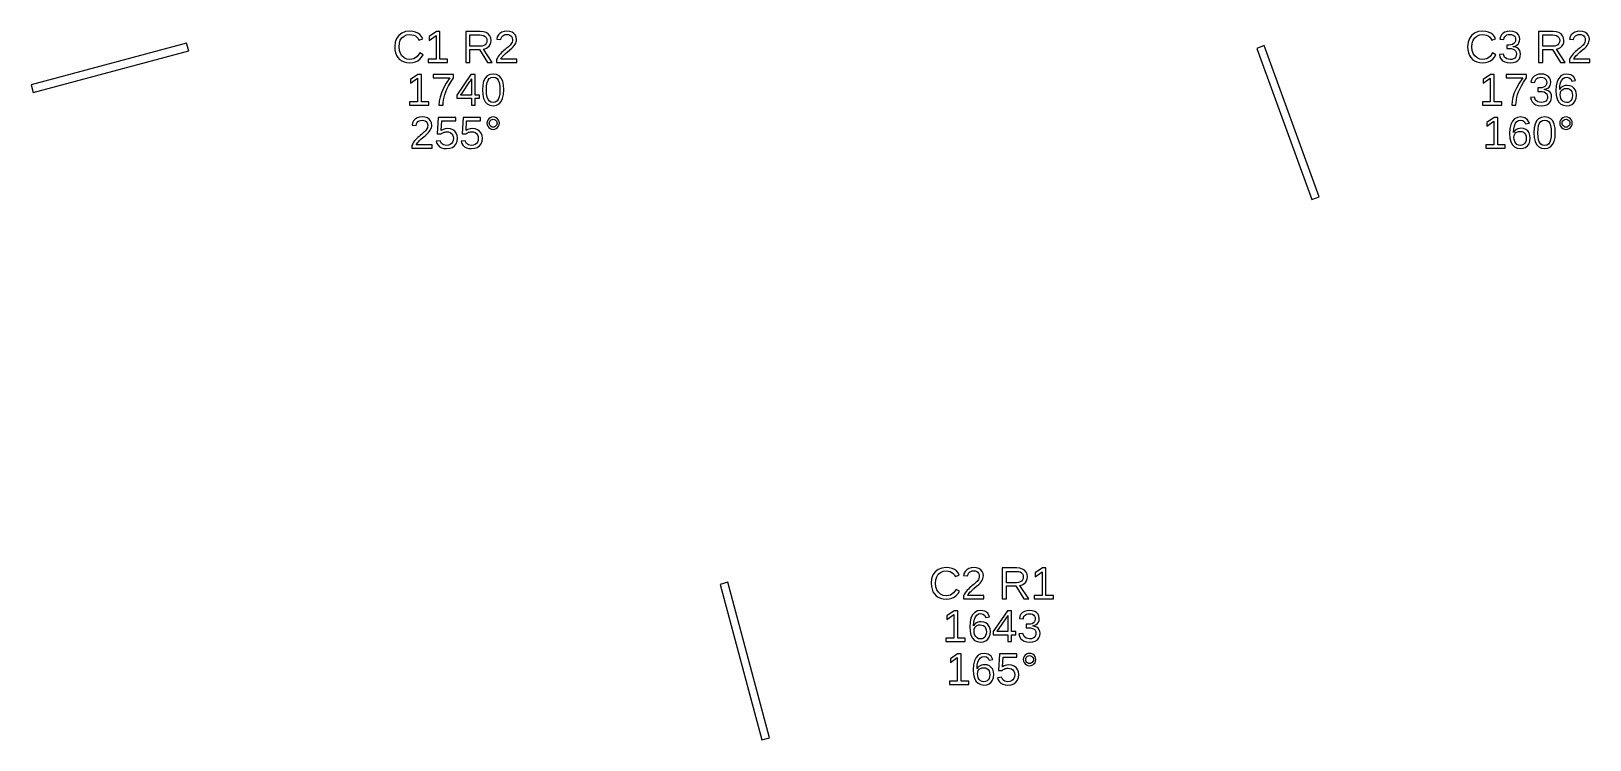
# Model space of a CAD drawing. Extents: x 195 to 2890, y 70 to 1529.
# Drawn here: x 194.8 to 485.4, y 70.8 to 202.9 of the extents above; entities that cross this region are included whole.
import ezdxf

# ---------------------------------------------------------------- set-up
doc = ezdxf.new("R2010")
doc.units = 0
doc.layers.get('0').update_dxf_attribs({"linetype": 'CONTINUOUS'})

msp = doc.modelspace()

# ---------------------------------------------------------------- linework, layer by layer
for points in [[(224.194, 199.276), (223.806, 200.724), (194.828, 192.96), (195.216, 191.511)], [(265.949, 197.093), (266.445, 197.222), (266.895, 197.437), (267.291, 197.734), (267.622, 198.109), (267.89, 198.564), (267.255, 198.881), (266.785, 198.219), (266.181, 197.821), (265.445, 197.689), (264.861, 197.76), (264.364, 197.974), (263.953, 198.33), (263.647, 198.803), (263.463, 199.368), (263.402, 200.024), (263.461, 200.685), (263.637, 201.244), (263.931, 201.703), (264.331, 202.043), (264.824, 202.247), (265.412, 202.315), (265.798, 202.286), (266.147, 202.198), (266.46, 202.051), (266.727, 201.848), (266.941, 201.593), (267.101, 201.286), (267.837, 201.53), (267.608, 201.961), (267.307, 202.315), (266.934, 202.592), (266.491, 202.791), (265.981, 202.91), (265.404, 202.95), (264.594, 202.863), (263.91, 202.604), (263.353, 202.173), (262.942, 201.589), (262.695, 200.873), (262.613, 200.024), (262.65, 199.441), (262.76, 198.913), (262.944, 198.44), (263.199, 198.028), (263.52, 197.685), (263.909, 197.41), (264.357, 197.21), (264.856, 197.09), (265.408, 197.05)], [(272.435, 197.754), (271.04, 197.754), (271.04, 202.864), (270.364, 202.864), (269.009, 201.933), (269.009, 201.241), (270.303, 202.165), (270.303, 197.754), (268.843, 197.754), (268.843, 197.132), (272.435, 197.132)], [(276.618, 199.512), (278.404, 199.512), (279.894, 197.132), (280.789, 197.132), (279.161, 199.601), (279.567, 199.713), (279.909, 199.896), (280.189, 200.151), (280.395, 200.463), (280.52, 200.821), (280.561, 201.225), (280.502, 201.702), (280.327, 202.104), (280.034, 202.431), (279.634, 202.672), (279.135, 202.816), (278.539, 202.864), (275.841, 202.864), (275.841, 197.132), (276.618, 197.132)], [(276.618, 200.126), (276.618, 202.242), (278.461, 202.242), (278.854, 202.213), (279.18, 202.125), (279.44, 201.979), (279.629, 201.778), (279.742, 201.524), (279.78, 201.217), (279.742, 200.898), (279.631, 200.63), (279.444, 200.413), (279.189, 200.254), (278.873, 200.158), (278.494, 200.126)], [(285.391, 197.754), (282.4, 197.754), (282.499, 197.946), (282.632, 198.144), (282.799, 198.346), (283.005, 198.559), (283.253, 198.789), (283.544, 199.036), (284.05, 199.457), (284.433, 199.797), (284.695, 200.057), (284.879, 200.277), (285.031, 200.496), (285.149, 200.716), (285.234, 200.936), (285.284, 201.157), (285.301, 201.379), (285.25, 201.843), (285.094, 202.23), (284.836, 202.541), (284.48, 202.768), (284.036, 202.904), (283.503, 202.95), (283.009, 202.905), (282.578, 202.769), (282.211, 202.543), (281.923, 202.24), (281.728, 201.876), (281.627, 201.448), (282.376, 201.379), (282.439, 201.663), (282.558, 201.901), (282.732, 202.093), (282.952, 202.235), (283.209, 202.319), (283.503, 202.348), (283.807, 202.319), (284.064, 202.232), (284.272, 202.087), (284.426, 201.89), (284.518, 201.646), (284.549, 201.355), (284.531, 201.13), (284.477, 200.921), (284.388, 200.728), (284.27, 200.547), (284.129, 200.37), (283.967, 200.199), (283.786, 200.031), (283.592, 199.863), (283.383, 199.695), (283.167, 199.522), (282.949, 199.34), (282.73, 199.148), (282.514, 198.943), (282.304, 198.724), (282.101, 198.488), (281.912, 198.233), (281.743, 197.953), (281.595, 197.648), (281.595, 197.132), (285.391, 197.132)], [(465.949, 197.093), (466.445, 197.222), (466.895, 197.437), (467.291, 197.734), (467.622, 198.109), (467.89, 198.564), (467.255, 198.881), (466.785, 198.219), (466.181, 197.821), (465.445, 197.689), (464.861, 197.76), (464.364, 197.974), (463.953, 198.33), (463.647, 198.803), (463.463, 199.368), (463.402, 200.024), (463.461, 200.685), (463.637, 201.244), (463.931, 201.703), (464.331, 202.043), (464.824, 202.247), (465.412, 202.315), (465.798, 202.286), (466.147, 202.198), (466.46, 202.051), (466.727, 201.848), (466.941, 201.593), (467.101, 201.286), (467.837, 201.53), (467.608, 201.961), (467.307, 202.315), (466.934, 202.592), (466.491, 202.791), (465.981, 202.91), (465.404, 202.95), (464.594, 202.863), (463.91, 202.604), (463.353, 202.173), (462.942, 201.589), (462.695, 200.873), (462.613, 200.024), (462.65, 199.441), (462.76, 198.913), (462.944, 198.44), (463.199, 198.028), (463.52, 197.685), (463.909, 197.41), (464.357, 197.21), (464.856, 197.09), (465.408, 197.05)], [(471.107, 197.099), (471.587, 197.244), (471.971, 197.486), (472.252, 197.816), (472.42, 198.225), (472.476, 198.714), (472.436, 199.06), (472.317, 199.363), (472.118, 199.626), (471.847, 199.835), (471.514, 199.978), (471.117, 200.057), (471.117, 200.073), (471.477, 200.179), (471.774, 200.335), (472.01, 200.539), (472.181, 200.791), (472.283, 201.089), (472.317, 201.432), (472.264, 201.875), (472.105, 202.247), (471.839, 202.549), (471.478, 202.772), (471.031, 202.905), (470.498, 202.95), (470.004, 202.906), (469.574, 202.774), (469.207, 202.555), (468.918, 202.258), (468.724, 201.892), (468.623, 201.457), (469.359, 201.4), (469.42, 201.678), (469.536, 201.911), (469.707, 202.099), (469.927, 202.237), (470.188, 202.32), (470.49, 202.348), (470.817, 202.318), (471.084, 202.229), (471.294, 202.081), (471.444, 201.882), (471.534, 201.64), (471.564, 201.355), (471.528, 201.068), (471.417, 200.826), (471.233, 200.629), (470.982, 200.483), (470.671, 200.395), (470.299, 200.366), (469.9, 200.366), (469.9, 199.731), (470.315, 199.731), (470.733, 199.702), (471.079, 199.615), (471.355, 199.469), (471.555, 199.271), (471.675, 199.028), (471.715, 198.739), (471.68, 198.41), (471.575, 198.14), (471.4, 197.929), (471.163, 197.778), (470.873, 197.687), (470.531, 197.656), (469.902, 197.769), (469.486, 198.108), (469.282, 198.674), (468.525, 198.604), (468.637, 198.134), (468.843, 197.746), (469.142, 197.443), (469.527, 197.225), (469.99, 197.094), (470.531, 197.05)], [(476.618, 199.512), (478.404, 199.512), (479.894, 197.132), (480.789, 197.132), (479.161, 199.601), (479.567, 199.713), (479.909, 199.896), (480.189, 200.151), (480.395, 200.463), (480.52, 200.821), (480.561, 201.225), (480.502, 201.702), (480.327, 202.104), (480.034, 202.431), (479.634, 202.672), (479.135, 202.816), (478.539, 202.864), (475.841, 202.864), (475.841, 197.132), (476.618, 197.132)], [(476.618, 200.126), (476.618, 202.242), (478.461, 202.242), (478.854, 202.213), (479.18, 202.125), (479.44, 201.979), (479.629, 201.778), (479.742, 201.524), (479.78, 201.217), (479.742, 200.898), (479.631, 200.63), (479.444, 200.413), (479.189, 200.254), (478.873, 200.158), (478.494, 200.126)], [(485.391, 197.754), (482.4, 197.754), (482.499, 197.946), (482.632, 198.144), (482.799, 198.346), (483.005, 198.559), (483.253, 198.789), (483.544, 199.036), (484.05, 199.457), (484.433, 199.797), (484.695, 200.057), (484.879, 200.277), (485.031, 200.496), (485.149, 200.716), (485.234, 200.936), (485.284, 201.157), (485.301, 201.379), (485.25, 201.843), (485.094, 202.23), (484.836, 202.541), (484.48, 202.768), (484.036, 202.904), (483.503, 202.95), (483.009, 202.905), (482.578, 202.769), (482.211, 202.543), (481.923, 202.24), (481.728, 201.876), (481.627, 201.448), (482.376, 201.379), (482.439, 201.663), (482.558, 201.901), (482.732, 202.093), (482.952, 202.235), (483.209, 202.319), (483.503, 202.348), (483.807, 202.319), (484.064, 202.232), (484.272, 202.087), (484.426, 201.89), (484.518, 201.646), (484.549, 201.355), (484.531, 201.13), (484.477, 200.921), (484.388, 200.728), (484.27, 200.547), (484.129, 200.37), (483.967, 200.199), (483.786, 200.031), (483.592, 199.863), (483.383, 199.695), (483.167, 199.522), (482.949, 199.34), (482.73, 199.148), (482.514, 198.943), (482.304, 198.724), (482.101, 198.488), (481.912, 198.233), (481.743, 197.953), (481.595, 197.648), (481.595, 197.132), (485.391, 197.132)], [(434.965, 172.066), (424.705, 200.257), (423.295, 199.743), (433.556, 171.553)], [(268.958, 189.754), (267.563, 189.754), (267.563, 194.864), (266.887, 194.864), (265.532, 193.933), (265.532, 193.241), (266.826, 194.165), (266.826, 189.754), (265.366, 189.754), (265.366, 189.132), (268.958, 189.132)], [(271.636, 189.655), (271.696, 190.166), (271.796, 190.665), (271.937, 191.161), (272.118, 191.662), (272.34, 192.167), (272.639, 192.739), (273.052, 193.44), (273.581, 194.27), (273.581, 194.864), (269.793, 194.864), (269.793, 194.242), (272.873, 194.242), (272.215, 193.228), (271.696, 192.295), (271.316, 191.445), (271.058, 190.648), (270.902, 189.877), (270.851, 189.132), (271.615, 189.132)], [(277.585, 190.429), (278.39, 190.429), (278.39, 191.007), (277.585, 191.007), (277.585, 194.864), (276.816, 194.864), (274.191, 190.999), (274.191, 190.429), (276.893, 190.429), (276.893, 189.132), (277.585, 189.132)], [(281.547, 189.134), (282.046, 189.387), (282.437, 189.807), (282.718, 190.387), (282.887, 191.118), (282.943, 192), (282.89, 192.894), (282.729, 193.629), (282.461, 194.205), (282.081, 194.619), (281.582, 194.867), (280.966, 194.95), (280.334, 194.868), (279.826, 194.623), (279.442, 194.213), (279.174, 193.64), (279.014, 192.902), (278.96, 192), (279.015, 191.114), (279.181, 190.382), (279.456, 189.803), (279.842, 189.385), (280.337, 189.134), (280.942, 189.05)], [(468.958, 189.754), (467.563, 189.754), (467.563, 194.864), (466.887, 194.864), (465.532, 193.933), (465.532, 193.241), (466.826, 194.165), (466.826, 189.754), (465.366, 189.754), (465.366, 189.132), (468.958, 189.132)], [(471.636, 189.655), (471.696, 190.166), (471.796, 190.665), (471.937, 191.161), (472.118, 191.662), (472.34, 192.167), (472.639, 192.739), (473.052, 193.44), (473.581, 194.27), (473.581, 194.864), (469.793, 194.864), (469.793, 194.242), (472.873, 194.242), (472.215, 193.228), (471.696, 192.295), (471.316, 191.445), (471.058, 190.648), (470.902, 189.877), (470.851, 189.132), (471.615, 189.132)], [(476.899, 189.099), (477.379, 189.244), (477.764, 189.486), (478.044, 189.816), (478.212, 190.225), (478.268, 190.714), (478.228, 191.06), (478.109, 191.363), (477.91, 191.626), (477.64, 191.835), (477.306, 191.978), (476.909, 192.057), (476.909, 192.073), (477.269, 192.179), (477.566, 192.335), (477.802, 192.539), (477.973, 192.791), (478.075, 193.089), (478.109, 193.432), (478.056, 193.875), (477.897, 194.247), (477.631, 194.549), (477.27, 194.772), (476.823, 194.905), (476.291, 194.95), (475.796, 194.906), (475.366, 194.774), (474.999, 194.555), (474.711, 194.258), (474.516, 193.892), (474.415, 193.457), (475.151, 193.4), (475.212, 193.678), (475.328, 193.911), (475.499, 194.099), (475.719, 194.237), (475.98, 194.32), (476.283, 194.348), (476.609, 194.318), (476.877, 194.229), (477.086, 194.081), (477.236, 193.882), (477.327, 193.64), (477.357, 193.355), (477.32, 193.068), (477.209, 192.826), (477.025, 192.629), (476.774, 192.483), (476.463, 192.395), (476.091, 192.366), (475.693, 192.366), (475.693, 191.731), (476.108, 191.731), (476.525, 191.702), (476.872, 191.615), (477.147, 191.469), (477.347, 191.271), (477.467, 191.028), (477.507, 190.739), (477.472, 190.41), (477.367, 190.14), (477.192, 189.929), (476.955, 189.778), (476.666, 189.687), (476.323, 189.656), (475.694, 189.769), (475.278, 190.108), (475.074, 190.674), (474.317, 190.604), (474.429, 190.134), (474.635, 189.746), (474.934, 189.443), (475.319, 189.225), (475.782, 189.094), (476.323, 189.05)], [(481.588, 189.108), (482.041, 189.283), (482.41, 189.575), (482.684, 189.967), (482.848, 190.445), (482.903, 191.007), (482.851, 191.528), (482.696, 191.973), (482.437, 192.342), (482.09, 192.618), (481.67, 192.783), (481.178, 192.838), (480.877, 192.817), (480.601, 192.752), (480.348, 192.645), (480.124, 192.496), (479.937, 192.309), (479.786, 192.081), (479.824, 192.761), (479.939, 193.325), (480.13, 193.772), (480.39, 194.096), (480.714, 194.291), (481.1, 194.356), (481.529, 194.278), (481.843, 194.045), (482.044, 193.656), (482.744, 193.782), (482.412, 194.431), (481.867, 194.82), (481.108, 194.95), (480.502, 194.861), (479.996, 194.595), (479.591, 194.152), (479.295, 193.544), (479.117, 192.782), (479.058, 191.866), (479.115, 191.022), (479.286, 190.323), (479.57, 189.77), (479.963, 189.37), (480.456, 189.13), (481.051, 189.05)], [(274.867, 191.007), (274.932, 191.089), (275.151, 191.39), (276.62, 193.554), (276.661, 193.618), (276.714, 193.708), (276.779, 193.823), (276.839, 193.932), (276.877, 194.004), (276.893, 194.038), (276.893, 191.007)], [(280.555, 189.711), (280.238, 189.9), (280, 190.214), (279.834, 190.664), (279.734, 191.259), (279.701, 192), (279.733, 192.759), (279.832, 193.362), (279.996, 193.806), (280.235, 194.112), (280.558, 194.295), (280.966, 194.356), (281.364, 194.294), (281.679, 194.108), (281.912, 193.798), (282.071, 193.351), (282.167, 192.751), (282.199, 192), (282.165, 191.271), (282.065, 190.68), (281.898, 190.226), (281.659, 189.905), (281.343, 189.712), (280.95, 189.648)], [(480.706, 189.687), (480.426, 189.828), (480.187, 190.063), (480.005, 190.372), (479.896, 190.734), (479.859, 191.15), (479.894, 191.474), (479.999, 191.749), (480.175, 191.974), (480.407, 192.14), (480.683, 192.239), (481.003, 192.273), (481.339, 192.235), (481.623, 192.122), (481.853, 191.935), (482.023, 191.678), (482.124, 191.358), (482.158, 190.975), (482.125, 190.589), (482.024, 190.263), (481.857, 189.996), (481.631, 189.798), (481.354, 189.68), (481.027, 189.64)], [(269.597, 181.754), (266.607, 181.754), (266.705, 181.946), (266.838, 182.144), (267.005, 182.346), (267.211, 182.559), (267.459, 182.789), (267.75, 183.036), (268.256, 183.457), (268.64, 183.797), (268.901, 184.057), (269.086, 184.277), (269.237, 184.496), (269.355, 184.716), (269.44, 184.936), (269.491, 185.157), (269.508, 185.379), (269.456, 185.843), (269.301, 186.23), (269.042, 186.541), (268.687, 186.768), (268.242, 186.904), (267.709, 186.95), (267.215, 186.905), (266.784, 186.769), (266.417, 186.543), (266.129, 186.24), (265.935, 185.876), (265.833, 185.448), (266.582, 185.379), (266.645, 185.663), (266.764, 185.901), (266.938, 186.093), (267.159, 186.235), (267.416, 186.319), (267.709, 186.348), (268.013, 186.319), (268.27, 186.232), (268.478, 186.087), (268.632, 185.89), (268.724, 185.646), (268.755, 185.355), (268.737, 185.13), (268.683, 184.921), (268.594, 184.728), (268.476, 184.547), (268.336, 184.37), (268.173, 184.199), (267.992, 184.031), (267.798, 183.863), (267.589, 183.695), (267.373, 183.522), (267.155, 183.34), (266.936, 183.148), (266.72, 182.943), (266.51, 182.724), (266.307, 182.488), (266.118, 182.233), (265.949, 181.953), (265.801, 181.648), (265.801, 181.132), (269.597, 181.132)], [(272.858, 181.108), (273.356, 181.282), (273.762, 181.571), (274.061, 181.961), (274.241, 182.437), (274.301, 182.999), (274.245, 183.497), (274.078, 183.929), (273.798, 184.293), (273.425, 184.569), (272.976, 184.734), (272.45, 184.789), (272.003, 184.749), (271.609, 184.627), (271.266, 184.423), (271.375, 186.242), (273.967, 186.242), (273.967, 186.864), (270.708, 186.864), (270.517, 183.78), (271.233, 183.78), (271.404, 183.915), (271.575, 184.021), (271.746, 184.098), (271.921, 184.15), (272.106, 184.181), (272.299, 184.191), (272.653, 184.154), (272.955, 184.043), (273.204, 183.858), (273.391, 183.612), (273.503, 183.321), (273.54, 182.983), (273.503, 182.597), (273.392, 182.271), (273.206, 182.004), (272.955, 181.806), (272.648, 181.688), (272.283, 181.648), (271.724, 181.743), (271.326, 182.026), (271.091, 182.499), (270.35, 182.413), (270.477, 182.006), (270.685, 181.668), (270.973, 181.4), (271.335, 181.206), (271.766, 181.089), (272.266, 181.05)], [(277.492, 181.108), (277.991, 181.282), (278.396, 181.571), (278.696, 181.961), (278.876, 182.437), (278.935, 182.999), (278.88, 183.497), (278.712, 183.929), (278.433, 184.293), (278.06, 184.569), (277.61, 184.734), (277.084, 184.789), (276.638, 184.749), (276.243, 184.627), (275.9, 184.423), (276.01, 186.242), (278.602, 186.242), (278.602, 186.864), (275.343, 186.864), (275.151, 183.78), (275.868, 183.78), (276.038, 183.915), (276.209, 184.021), (276.38, 184.098), (276.556, 184.15), (276.74, 184.181), (276.934, 184.191), (277.287, 184.154), (277.589, 184.043), (277.839, 183.858), (278.025, 183.612), (278.137, 183.321), (278.175, 182.983), (278.138, 182.597), (278.026, 182.271), (277.841, 182.004), (277.59, 181.806), (277.282, 181.688), (276.917, 181.648), (276.358, 181.743), (275.961, 182.026), (275.725, 182.499), (274.985, 182.413), (275.112, 182.006), (275.319, 181.668), (275.607, 181.4), (275.97, 181.206), (276.401, 181.089), (276.901, 181.05)], [(281.255, 184.668), (281.529, 184.781), (281.774, 184.968), (281.965, 185.21), (282.079, 185.484), (282.117, 185.79), (282.08, 186.097), (281.966, 186.371), (281.778, 186.612), (281.535, 186.8), (281.259, 186.912), (280.95, 186.95), (280.641, 186.912), (280.365, 186.798), (280.122, 186.608), (279.933, 186.365), (279.82, 186.093), (279.782, 185.79), (279.82, 185.488), (279.935, 185.215), (280.126, 184.972), (280.37, 184.783), (280.645, 184.669), (280.95, 184.631)], [(280.761, 185.082), (280.591, 185.154), (280.439, 185.274), (280.32, 185.427), (280.249, 185.599), (280.226, 185.79), (280.249, 185.981), (280.319, 186.154), (280.435, 186.307), (280.585, 186.427), (280.757, 186.499), (280.95, 186.523), (281.143, 186.499), (281.314, 186.429), (281.464, 186.311), (281.581, 186.159), (281.651, 185.986), (281.674, 185.79), (281.65, 185.597), (281.58, 185.424), (281.462, 185.271), (281.311, 185.153), (281.14, 185.082), (280.95, 185.058)], [(469.609, 181.754), (468.214, 181.754), (468.214, 186.864), (467.538, 186.864), (466.183, 185.933), (466.183, 185.241), (467.477, 186.165), (467.477, 181.754), (466.017, 181.754), (466.017, 181.132), (469.609, 181.132)], [(472.969, 181.108), (473.422, 181.283), (473.792, 181.575), (474.066, 181.967), (474.23, 182.445), (474.285, 183.007), (474.233, 183.528), (474.077, 183.973), (473.819, 184.342), (473.472, 184.618), (473.052, 184.783), (472.559, 184.838), (472.259, 184.817), (471.983, 184.752), (471.729, 184.645), (471.506, 184.496), (471.319, 184.309), (471.168, 184.081), (471.206, 184.761), (471.321, 185.325), (471.512, 185.772), (471.772, 186.096), (472.096, 186.291), (472.482, 186.356), (472.911, 186.278), (473.225, 186.045), (473.426, 185.656), (474.126, 185.782), (473.794, 186.431), (473.249, 186.82), (472.49, 186.95), (471.884, 186.861), (471.378, 186.595), (470.973, 186.152), (470.677, 185.544), (470.499, 184.782), (470.44, 183.866), (470.497, 183.022), (470.667, 182.323), (470.952, 181.77), (471.345, 181.37), (471.838, 181.13), (472.433, 181.05)], [(477.564, 181.134), (478.062, 181.387), (478.453, 181.807), (478.735, 182.387), (478.904, 183.118), (478.96, 184), (478.906, 184.894), (478.746, 185.629), (478.478, 186.205), (478.097, 186.619), (477.599, 186.867), (476.982, 186.95), (476.35, 186.868), (475.842, 186.623), (475.459, 186.213), (475.191, 185.64), (475.03, 184.902), (474.977, 184), (475.032, 183.114), (475.197, 182.382), (475.473, 181.803), (475.859, 181.385), (476.354, 181.134), (476.958, 181.05)], [(476.571, 181.711), (476.255, 181.9), (476.016, 182.214), (475.85, 182.664), (475.75, 183.259), (475.717, 184), (475.75, 184.759), (475.848, 185.362), (476.012, 185.806), (476.251, 186.112), (476.574, 186.295), (476.982, 186.356), (477.38, 186.294), (477.696, 186.108), (477.928, 185.798), (478.088, 185.351), (478.183, 184.751), (478.215, 184), (478.182, 183.271), (478.081, 182.68), (477.914, 182.226), (477.675, 181.905), (477.359, 181.712), (476.966, 181.648)], [(481.255, 184.668), (481.529, 184.781), (481.774, 184.968), (481.965, 185.21), (482.079, 185.484), (482.117, 185.79), (482.08, 186.097), (481.966, 186.371), (481.778, 186.612), (481.535, 186.8), (481.259, 186.912), (480.95, 186.95), (480.641, 186.912), (480.365, 186.798), (480.122, 186.608), (479.933, 186.365), (479.82, 186.093), (479.782, 185.79), (479.82, 185.488), (479.935, 185.215), (480.126, 184.972), (480.37, 184.783), (480.645, 184.669), (480.95, 184.631)], [(480.761, 185.082), (480.591, 185.154), (480.439, 185.274), (480.32, 185.427), (480.249, 185.599), (480.226, 185.79), (480.249, 185.981), (480.319, 186.154), (480.435, 186.307), (480.585, 186.427), (480.757, 186.499), (480.95, 186.523), (481.143, 186.499), (481.314, 186.429), (481.464, 186.311), (481.581, 186.159), (481.651, 185.986), (481.674, 185.79), (481.65, 185.597), (481.58, 185.424), (481.462, 185.271), (481.311, 185.153), (481.14, 185.082), (480.95, 185.058)], [(472.088, 181.687), (471.808, 181.828), (471.569, 182.063), (471.387, 182.372), (471.278, 182.734), (471.241, 183.15), (471.276, 183.474), (471.381, 183.749), (471.556, 183.974), (471.789, 184.14), (472.065, 184.239), (472.384, 184.273), (472.721, 184.235), (473.005, 184.122), (473.235, 183.935), (473.404, 183.678), (473.506, 183.358), (473.54, 182.975), (473.507, 182.589), (473.406, 182.263), (473.239, 181.996), (473.013, 181.798), (472.736, 181.68), (472.409, 181.64)], [(365.949, 97.093), (366.445, 97.222), (366.895, 97.437), (367.291, 97.734), (367.622, 98.109), (367.89, 98.564), (367.255, 98.881), (366.785, 98.219), (366.181, 97.821), (365.445, 97.689), (364.861, 97.76), (364.364, 97.974), (363.953, 98.33), (363.647, 98.803), (363.463, 99.368), (363.402, 100.024), (363.461, 100.685), (363.637, 101.244), (363.931, 101.703), (364.331, 102.043), (364.824, 102.247), (365.412, 102.315), (365.798, 102.286), (366.147, 102.198), (366.46, 102.051), (366.727, 101.848), (366.941, 101.593), (367.101, 101.286), (367.837, 101.53), (367.608, 101.961), (367.307, 102.315), (366.934, 102.592), (366.491, 102.791), (365.981, 102.91), (365.404, 102.95), (364.594, 102.863), (363.91, 102.604), (363.353, 102.173), (362.942, 101.589), (362.695, 100.873), (362.613, 100.024), (362.65, 99.442), (362.76, 98.913), (362.944, 98.44), (363.199, 98.028), (363.52, 97.685), (363.909, 97.41), (364.357, 97.21), (364.856, 97.09), (365.408, 97.05)], [(372.423, 97.754), (369.433, 97.754), (369.531, 97.946), (369.664, 98.144), (369.831, 98.346), (370.037, 98.559), (370.285, 98.789), (370.576, 99.036), (371.082, 99.457), (371.466, 99.797), (371.727, 100.057), (371.911, 100.277), (372.063, 100.496), (372.181, 100.716), (372.266, 100.936), (372.317, 101.157), (372.334, 101.379), (372.282, 101.843), (372.126, 102.23), (371.868, 102.541), (371.513, 102.768), (371.068, 102.904), (370.535, 102.95), (370.041, 102.905), (369.61, 102.769), (369.243, 102.543), (368.955, 102.24), (368.76, 101.876), (368.659, 101.448), (369.408, 101.379), (369.471, 101.663), (369.59, 101.901), (369.764, 102.093), (369.984, 102.235), (370.241, 102.319), (370.535, 102.348), (370.839, 102.319), (371.096, 102.232), (371.304, 102.087), (371.458, 101.89), (371.55, 101.646), (371.581, 101.355), (371.563, 101.13), (371.509, 100.921), (371.42, 100.728), (371.302, 100.547), (371.161, 100.37), (370.999, 100.199), (370.818, 100.031), (370.624, 99.863), (370.415, 99.695), (370.199, 99.522), (369.981, 99.34), (369.762, 99.148), (369.546, 98.943), (369.336, 98.724), (369.133, 98.488), (368.944, 98.233), (368.775, 97.953), (368.627, 97.648), (368.627, 97.132), (372.423, 97.132)], [(376.618, 99.512), (378.404, 99.512), (379.894, 97.132), (380.789, 97.132), (379.161, 99.601), (379.567, 99.713), (379.909, 99.896), (380.189, 100.151), (380.395, 100.463), (380.52, 100.821), (380.561, 101.225), (380.502, 101.702), (380.327, 102.104), (380.034, 102.431), (379.634, 102.672), (379.135, 102.816), (378.539, 102.864), (375.841, 102.864), (375.841, 97.132), (376.618, 97.132)], [(376.618, 100.126), (376.618, 102.242), (378.461, 102.242), (378.854, 102.213), (379.18, 102.125), (379.44, 101.979), (379.629, 101.778), (379.742, 101.524), (379.78, 101.217), (379.742, 100.898), (379.631, 100.63), (379.444, 100.413), (379.189, 100.254), (378.873, 100.158), (378.494, 100.126)], [(385.403, 97.754), (384.008, 97.754), (384.008, 102.864), (383.332, 102.864), (381.977, 101.933), (381.977, 101.241), (383.271, 102.165), (383.271, 97.754), (381.81, 97.754), (381.81, 97.132), (385.403, 97.132)], [(332.489, 71.216), (324.724, 100.194), (323.276, 99.806), (331.04, 70.828)], [(368.958, 89.754), (367.563, 89.754), (367.563, 94.864), (366.887, 94.864), (365.532, 93.933), (365.532, 93.241), (366.826, 94.165), (366.826, 89.754), (365.366, 89.754), (365.366, 89.132), (368.958, 89.132)], [(372.318, 89.109), (372.771, 89.283), (373.141, 89.575), (373.415, 89.967), (373.579, 90.445), (373.634, 91.007), (373.582, 91.528), (373.426, 91.973), (373.168, 92.342), (372.821, 92.618), (372.401, 92.783), (371.908, 92.838), (371.608, 92.817), (371.332, 92.752), (371.078, 92.645), (370.855, 92.496), (370.668, 92.308), (370.517, 92.081), (370.555, 92.761), (370.67, 93.325), (370.861, 93.772), (371.121, 94.096), (371.445, 94.291), (371.831, 94.356), (372.26, 94.278), (372.574, 94.045), (372.775, 93.656), (373.475, 93.782), (373.143, 94.431), (372.598, 94.82), (371.839, 94.95), (371.233, 94.861), (370.727, 94.595), (370.322, 94.152), (370.025, 93.544), (369.848, 92.782), (369.789, 91.866), (369.846, 91.022), (370.016, 90.323), (370.301, 89.77), (370.694, 89.37), (371.187, 89.13), (371.782, 89.05)], [(377.585, 90.429), (378.39, 90.429), (378.39, 91.007), (377.585, 91.007), (377.585, 94.864), (376.816, 94.864), (374.191, 90.999), (374.191, 90.429), (376.893, 90.429), (376.893, 89.132), (377.585, 89.132)], [(374.867, 91.007), (374.932, 91.089), (375.151, 91.39), (376.62, 93.554), (376.661, 93.618), (376.714, 93.708), (376.779, 93.823), (376.839, 93.932), (376.877, 94.004), (376.893, 94.038), (376.893, 91.007)], [(381.534, 89.099), (382.014, 89.244), (382.398, 89.486), (382.678, 89.816), (382.847, 90.225), (382.903, 90.714), (382.863, 91.06), (382.744, 91.364), (382.545, 91.626), (382.274, 91.835), (381.941, 91.978), (381.544, 92.057), (381.544, 92.073), (381.903, 92.179), (382.201, 92.335), (382.437, 92.539), (382.608, 92.791), (382.71, 93.089), (382.744, 93.432), (382.691, 93.875), (382.532, 94.247), (382.266, 94.549), (381.905, 94.772), (381.458, 94.905), (380.925, 94.95), (380.431, 94.906), (380, 94.774), (379.633, 94.555), (379.345, 94.258), (379.151, 93.891), (379.05, 93.457), (379.786, 93.4), (379.846, 93.678), (379.962, 93.911), (380.134, 94.1), (380.354, 94.237), (380.615, 94.32), (380.917, 94.348), (381.243, 94.318), (381.511, 94.229), (381.721, 94.081), (381.871, 93.882), (381.961, 93.64), (381.991, 93.355), (381.954, 93.068), (381.844, 92.826), (381.66, 92.629), (381.409, 92.483), (381.097, 92.395), (380.726, 92.366), (380.327, 92.366), (380.327, 91.731), (380.742, 91.731), (381.16, 91.702), (381.506, 91.615), (381.782, 91.469), (381.982, 91.271), (382.102, 91.028), (382.142, 90.739), (382.107, 90.41), (382.002, 90.14), (381.826, 89.929), (381.59, 89.778), (381.3, 89.687), (380.958, 89.656), (380.329, 89.769), (379.913, 90.109), (379.709, 90.674), (378.952, 90.604), (379.064, 90.134), (379.269, 89.746), (379.568, 89.443), (379.953, 89.225), (380.416, 89.094), (380.958, 89.05)], [(371.437, 89.687), (371.157, 89.828), (370.918, 90.063), (370.736, 90.372), (370.627, 90.734), (370.59, 91.15), (370.625, 91.474), (370.73, 91.749), (370.905, 91.974), (371.138, 92.14), (371.414, 92.239), (371.733, 92.273), (372.07, 92.235), (372.354, 92.123), (372.584, 91.935), (372.753, 91.678), (372.855, 91.358), (372.889, 90.975), (372.856, 90.589), (372.755, 90.263), (372.588, 89.996), (372.362, 89.798), (372.085, 89.68), (371.758, 89.64)], [(369.609, 81.754), (368.214, 81.754), (368.214, 86.864), (367.538, 86.864), (366.183, 85.933), (366.183, 85.241), (367.477, 86.165), (367.477, 81.754), (366.017, 81.754), (366.017, 81.132), (369.609, 81.132)], [(372.969, 81.109), (373.422, 81.283), (373.792, 81.575), (374.066, 81.967), (374.23, 82.445), (374.285, 83.007), (374.233, 83.528), (374.077, 83.973), (373.819, 84.342), (373.472, 84.618), (373.052, 84.783), (372.559, 84.838), (372.259, 84.817), (371.983, 84.752), (371.729, 84.645), (371.506, 84.496), (371.319, 84.308), (371.168, 84.081), (371.206, 84.761), (371.321, 85.325), (371.512, 85.772), (371.772, 86.096), (372.096, 86.291), (372.482, 86.356), (372.911, 86.278), (373.225, 86.045), (373.426, 85.656), (374.126, 85.782), (373.794, 86.431), (373.249, 86.82), (372.49, 86.95), (371.884, 86.861), (371.378, 86.595), (370.973, 86.152), (370.677, 85.544), (370.499, 84.782), (370.44, 83.866), (370.497, 83.022), (370.667, 82.323), (370.952, 81.77), (371.345, 81.37), (371.838, 81.13), (372.433, 81.05)], [(372.088, 81.687), (371.808, 81.828), (371.569, 82.063), (371.387, 82.372), (371.278, 82.734), (371.241, 83.15), (371.276, 83.474), (371.381, 83.749), (371.556, 83.974), (371.789, 84.14), (372.065, 84.239), (372.384, 84.273), (372.721, 84.235), (373.005, 84.123), (373.235, 83.935), (373.404, 83.678), (373.506, 83.358), (373.54, 82.975), (373.507, 82.589), (373.406, 82.263), (373.239, 81.996), (373.013, 81.798), (372.736, 81.68), (372.409, 81.64)], [(377.492, 81.108), (377.991, 81.282), (378.396, 81.571), (378.696, 81.961), (378.876, 82.437), (378.935, 82.999), (378.88, 83.497), (378.712, 83.928), (378.433, 84.293), (378.06, 84.569), (377.61, 84.734), (377.084, 84.789), (376.638, 84.749), (376.243, 84.627), (375.9, 84.423), (376.01, 86.242), (378.602, 86.242), (378.602, 86.864), (375.343, 86.864), (375.151, 83.78), (375.868, 83.78), (376.038, 83.915), (376.209, 84.021), (376.38, 84.098), (376.556, 84.15), (376.74, 84.181), (376.934, 84.191), (377.287, 84.154), (377.589, 84.043), (377.839, 83.858), (378.025, 83.612), (378.137, 83.32), (378.175, 82.983), (378.138, 82.597), (378.026, 82.271), (377.841, 82.004), (377.59, 81.806), (377.282, 81.688), (376.917, 81.648), (376.358, 81.743), (375.961, 82.026), (375.725, 82.499), (374.985, 82.413), (375.112, 82.006), (375.319, 81.668), (375.607, 81.4), (375.97, 81.206), (376.401, 81.089), (376.901, 81.05)], [(381.255, 84.668), (381.529, 84.781), (381.774, 84.968), (381.965, 85.21), (382.079, 85.484), (382.117, 85.79), (382.08, 86.097), (381.966, 86.371), (381.778, 86.612), (381.535, 86.8), (381.259, 86.912), (380.95, 86.95), (380.641, 86.912), (380.365, 86.798), (380.122, 86.608), (379.933, 86.365), (379.82, 86.093), (379.782, 85.79), (379.82, 85.488), (379.935, 85.215), (380.126, 84.972), (380.37, 84.783), (380.645, 84.669), (380.95, 84.631)], [(380.761, 85.082), (380.591, 85.154), (380.439, 85.273), (380.32, 85.427), (380.249, 85.599), (380.226, 85.79), (380.249, 85.981), (380.319, 86.154), (380.435, 86.307), (380.585, 86.427), (380.757, 86.499), (380.95, 86.523), (381.143, 86.499), (381.314, 86.429), (381.464, 86.311), (381.581, 86.159), (381.651, 85.986), (381.674, 85.79), (381.65, 85.597), (381.58, 85.424), (381.462, 85.272), (381.311, 85.153), (381.14, 85.082), (380.95, 85.058)]]:
    msp.add_lwpolyline(points, close=True)

doc.saveas('drawing.dxf')
